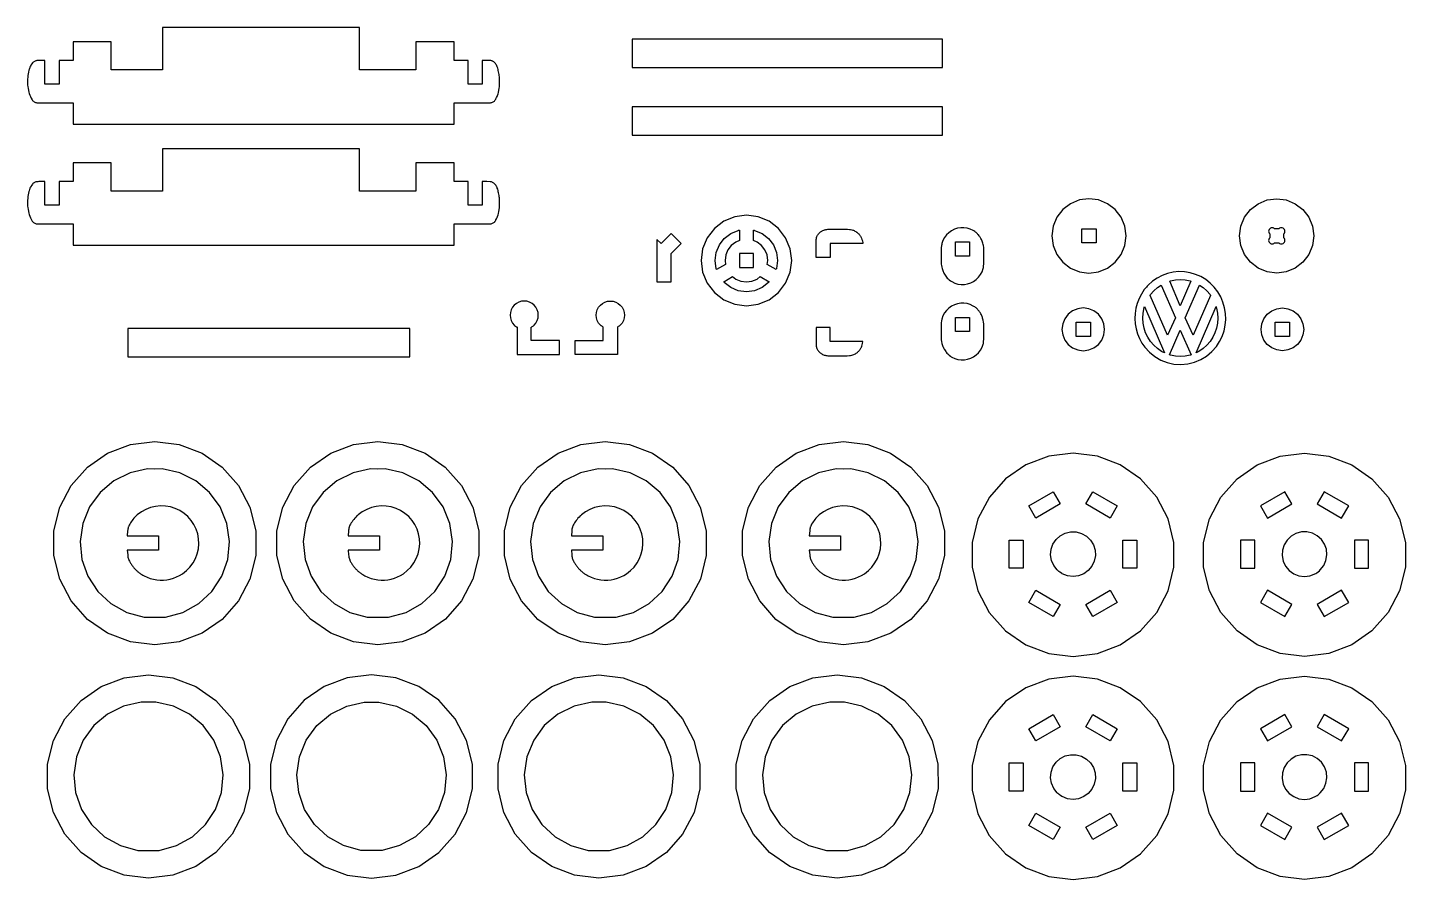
# Model space of a CAD drawing. Extents: x -538 to 492, y -361 to 472.
# Drawn here: x 167.2 to 460, y 261.2 to 442.2 of the extents above; entities that cross this region are included whole.
import ezdxf

# ---------------------------------------------------------------- set-up
doc = ezdxf.new("R2010")
doc.units = 0
doc.layers.get('0').update_dxf_attribs({"linetype": 'CONTINUOUS'})
doc.layers.add('SECTIONCUTEDGES', color=18, linetype='CONTINUOUS')

msp = doc.modelspace()

# ---------------------------------------------------------------- linework, layer by layer
for points in [[(364.41, 393.65), (364.41, 396.65), (367.4, 396.65), (367.4, 393.65)], [(321.47, 394.21), (318.47, 394.21), (318.47, 391.21), (321.47, 391.21)]]:
    msp.add_lwpolyline(points, close=True)
at = {"layer": 'SECTIONCUTEDGES'}
for points in [[(168.26, 426.71), (168.31, 426.65), (168.43, 426.55), (168.58, 426.44), (168.71, 426.36), (168.88, 426.29), (169.01, 426.25), (169.19, 426.22), (169.3, 426.21), (176.9, 426.21), (176.9, 421.71), (257.85, 421.71), (257.85, 426.21), (265.49, 426.21), (265.6, 426.22), (265.75, 426.26), (265.9, 426.3), (266.04, 426.36), (266.18, 426.44), (266.31, 426.53), (266.4, 426.6), (266.48, 426.68), (266.52, 426.73), (266.6, 426.82), (266.66, 426.91), (266.73, 427.01), (266.75, 427.06), (266.88, 427.32), (266.99, 427.59), (267.06, 427.77), (267.19, 428.14), (267.27, 428.43), (267.37, 428.87), (267.43, 429.24), (267.48, 429.67), (267.51, 430), (267.53, 430.33), (267.53, 430.66), (267.53, 430.93), (267.52, 431.2), (267.5, 431.46), (267.48, 431.73), (267.45, 432), (267.41, 432.26), (267.36, 432.53), (267.31, 432.79), (267.25, 433.05), (267.18, 433.31), (267.11, 433.57), (267.03, 433.83), (267, 433.92), (266.96, 434.02), (266.92, 434.11), (266.87, 434.2), (266.82, 434.29), (266.76, 434.38), (266.7, 434.46), (266.64, 434.54), (266.57, 434.62), (266.5, 434.69), (266.43, 434.77), (266.26, 434.9), (266.17, 434.97), (266.04, 435.05), (265.92, 435.11), (265.79, 435.15), (265.66, 435.17), (265.53, 435.19), (264.84, 435.2), (263.84, 435.2), (263.84, 430.2), (260.85, 430.2), (260.85, 435.2), (257.85, 435.2), (257.85, 439.2), (249.75, 439.2), (249.75, 433.2), (237.72, 433.2), (237.72, 442.2), (195.9, 442.2), (195.9, 433.2), (184.99, 433.2), (185, 439.2), (176.9, 439.2), (176.9, 435.2), (173.9, 435.2), (173.9, 430.2), (170.9, 430.2), (170.9, 435.2), (169.61, 435.2), (169.35, 435.19), (169.19, 435.17), (169.03, 435.14), (168.98, 435.13), (168.83, 435.07), (168.68, 435.01), (168.55, 434.93), (168.43, 434.84), (168.35, 434.77), (168.26, 434.68), (168.09, 434.48), (167.91, 434.2), (167.8, 434.01), (167.69, 433.78), (167.59, 433.53), (167.51, 433.26), (167.47, 433.13), (167.39, 432.76), (167.33, 432.39), (167.27, 432.02), (167.23, 431.65), (167.21, 431.27), (167.2, 430.81), (167.2, 430.71), (167.21, 430.25), (167.22, 430.07), (167.27, 429.6), (167.31, 429.32), (167.39, 428.85), (167.47, 428.46), (167.54, 428.2), (167.65, 427.87), (167.79, 427.54), (167.94, 427.22), (168.17, 426.83)], [(295.72, 433.73), (361.68, 433.73), (361.68, 439.73), (295.72, 439.73)], [(295.72, 419.33), (361.68, 419.33), (361.68, 425.33), (295.72, 425.33)], [(168.31, 400.92), (168.43, 400.82), (168.58, 400.71), (168.71, 400.64), (168.88, 400.57), (169.01, 400.52), (169.19, 400.49), (169.3, 400.49), (176.9, 400.49), (176.9, 395.99), (257.85, 395.99), (257.85, 400.49), (265.49, 400.49), (265.6, 400.5), (265.75, 400.53), (265.9, 400.57), (266.04, 400.64), (266.18, 400.71), (266.31, 400.8), (266.4, 400.87), (266.48, 400.96), (266.52, 401), (266.6, 401.09), (266.66, 401.18), (266.73, 401.28), (266.75, 401.34), (266.88, 401.6), (266.99, 401.86), (267.06, 402.04), (267.19, 402.42), (267.27, 402.7), (267.37, 403.14), (267.43, 403.51), (267.48, 403.95), (267.51, 404.27), (267.53, 404.6), (267.53, 404.93), (267.53, 405.2), (267.52, 405.47), (267.5, 405.74), (267.48, 406), (267.45, 406.27), (267.41, 406.54), (267.36, 406.8), (267.31, 407.06), (267.25, 407.32), (267.18, 407.58), (267.11, 407.84), (267.03, 408.1), (267, 408.2), (266.96, 408.29), (266.92, 408.38), (266.87, 408.47), (266.82, 408.56), (266.76, 408.65), (266.7, 408.73), (266.64, 408.81), (266.57, 408.89), (266.5, 408.97), (266.43, 409.04), (266.26, 409.18), (266.17, 409.24), (266.04, 409.32), (265.92, 409.38), (265.79, 409.42), (265.66, 409.45), (265.53, 409.46), (264.84, 409.47), (263.84, 409.48), (263.84, 404.48), (260.85, 404.48), (260.85, 409.48), (257.85, 409.48), (257.85, 413.47), (249.75, 413.47), (249.75, 407.48), (237.72, 407.48), (237.72, 416.47), (195.9, 416.47), (195.9, 407.48), (184.99, 407.48), (185, 413.47), (176.9, 413.47), (176.9, 409.48), (173.9, 409.48), (173.9, 404.48), (170.9, 404.48), (170.9, 409.48), (169.61, 409.47), (169.35, 409.46), (169.19, 409.45), (169.03, 409.41), (168.98, 409.4), (168.83, 409.35), (168.68, 409.28), (168.55, 409.2), (168.43, 409.11), (168.35, 409.05), (168.26, 408.96), (168.09, 408.75), (167.91, 408.47), (167.8, 408.28), (167.69, 408.06), (167.59, 407.8), (167.51, 407.54), (167.47, 407.4), (167.39, 407.04), (167.33, 406.67), (167.27, 406.29), (167.23, 405.92), (167.21, 405.55), (167.2, 405.08), (167.2, 404.99), (167.21, 404.52), (167.22, 404.34), (167.27, 403.88), (167.31, 403.59), (167.39, 403.13), (167.47, 402.74), (167.54, 402.47), (167.65, 402.14), (167.79, 401.81), (167.94, 401.49), (168.17, 401.1), (168.26, 400.98)], [(387.19, 392.37), (388.83, 391.12), (390.73, 390.33), (392.77, 390.06), (394.82, 390.33), (396.72, 391.12), (398.36, 392.37), (399.61, 394.01), (400.4, 395.91), (400.67, 397.95), (400.4, 400), (399.61, 401.9), (398.36, 403.54), (396.72, 404.79), (394.82, 405.58), (392.77, 405.85), (390.73, 405.58), (388.83, 404.79), (387.19, 403.54), (385.94, 401.9), (385.15, 400), (384.88, 397.95), (385.15, 395.91), (385.94, 394.01)], [(427.1, 392.37), (425.84, 394.01), (425.05, 395.91), (424.79, 397.95), (425.05, 400), (425.84, 401.9), (427.1, 403.54), (428.73, 404.79), (430.64, 405.58), (432.68, 405.85), (434.72, 405.58), (436.63, 404.79), (438.26, 403.54), (439.52, 401.9), (440.31, 400), (440.57, 397.95), (440.31, 395.91), (439.52, 394.01), (438.26, 392.37), (436.63, 391.12), (434.72, 390.33), (432.68, 390.06), (430.64, 390.33), (428.73, 391.12)], [(313.16, 385.9), (315.16, 384.37), (317.48, 383.41), (319.97, 383.08), (322.47, 383.41), (324.79, 384.37), (326.78, 385.9), (328.31, 387.9), (329.28, 390.22), (329.6, 392.71), (329.28, 395.21), (328.31, 397.53), (326.78, 399.52), (324.79, 401.05), (322.47, 402.02), (319.97, 402.35), (317.48, 402.02), (315.16, 401.05), (313.16, 399.52), (311.63, 397.53), (310.67, 395.21), (310.34, 392.71), (310.67, 390.22), (311.63, 387.9)], [(303.96, 388.2), (303.96, 394.2), (306.08, 396.32), (303.96, 398.44), (301.84, 396.32), (300.96, 397.2), (300.96, 388.2)], [(313.59, 390.93), (313.57, 390.98), (313.34, 392.71), (313.56, 394.43), (314.22, 396.03), (315.28, 397.41), (316.65, 398.46), (318.25, 399.12), (318.32, 399.14), (318.47, 399.15), (318.47, 396.96), (317.7, 396.64), (316.76, 395.92), (316.04, 394.98), (315.59, 393.89), (315.44, 392.71), (315.54, 391.89), (313.65, 390.79)], [(324.4, 391.89), (324.51, 392.71), (324.35, 393.89), (323.9, 394.98), (323.18, 395.92), (322.24, 396.64), (321.47, 396.96), (321.47, 399.15), (321.63, 399.13), (321.69, 399.12), (323.29, 398.46), (324.66, 397.41), (325.72, 396.03), (326.38, 394.43), (326.61, 392.71), (326.38, 390.99), (326.36, 390.93), (326.3, 390.79)], [(334.77, 393.37), (334.77, 396.34), (334.78, 397.02), (334.8, 397.21), (334.84, 397.39), (334.87, 397.51), (334.9, 397.63), (334.96, 397.79), (335.03, 397.94), (335.11, 398.09), (335.19, 398.23), (335.29, 398.36), (335.4, 398.49), (335.52, 398.61), (335.59, 398.67), (335.72, 398.78), (335.86, 398.89), (336.01, 398.98), (336.08, 399.02), (336.24, 399.1), (336.42, 399.17), (336.6, 399.23), (336.69, 399.26), (336.87, 399.3), (337.06, 399.34), (337.25, 399.36), (337.54, 399.37), (338.19, 399.39), (339.51, 399.4), (340.76, 399.38), (341.46, 399.36), (341.89, 399.33), (342.13, 399.3), (342.37, 399.24), (342.61, 399.17), (342.7, 399.13), (342.88, 399.06), (343.05, 398.97), (343.22, 398.88), (343.38, 398.77), (343.46, 398.71), (343.56, 398.63), (343.66, 398.55), (343.75, 398.46), (343.84, 398.37), (343.93, 398.27), (344.01, 398.18), (344.09, 398.07), (344.16, 397.97), (344.23, 397.86), (344.29, 397.75), (344.35, 397.63), (344.42, 397.47), (344.53, 397.21), (344.59, 397.02), (344.63, 396.88), (344.71, 396.47), (344.73, 396.36), (337.76, 396.36), (337.76, 393.37)], [(362.66, 388.99), (362.84, 388.81), (363.05, 388.63), (363.33, 388.42), (363.5, 388.3), (363.62, 388.23), (364.26, 387.92), (364.92, 387.72), (365.61, 387.63), (366.3, 387.63), (366.99, 387.75), (367.64, 387.96), (368.26, 388.27), (368.82, 388.68), (369.32, 389.16), (369.74, 389.72), (370.06, 390.33), (370.31, 391.05), (370.35, 391.21), (370.38, 391.48), (370.44, 392.1), (370.44, 395.18), (370.42, 395.48), (370.34, 395.91), (370.29, 396.15), (370.22, 396.41), (370.15, 396.61), (370.08, 396.81), (370, 397.01), (369.91, 397.2), (369.81, 397.39), (369.73, 397.54), (369.63, 397.7), (369.53, 397.85), (369.42, 397.99), (369.31, 398.14), (369.19, 398.27), (369.06, 398.4), (368.93, 398.53), (368.8, 398.65), (368.65, 398.76), (368.51, 398.87), (368.31, 399), (368.18, 399.08), (367.55, 399.38), (366.89, 399.58), (366.2, 399.68), (365.51, 399.67), (364.83, 399.56), (364.17, 399.35), (363.55, 399.03), (362.99, 398.63), (362.5, 398.14), (362.08, 397.59), (361.75, 396.98), (361.52, 396.3), (361.47, 396.12), (361.44, 395.89), (361.39, 395.42), (361.37, 395.15), (361.37, 392.13), (361.38, 391.94), (361.42, 391.69), (361.5, 391.27), (361.57, 390.99), (361.63, 390.79), (361.7, 390.59), (361.77, 390.4), (361.85, 390.21), (361.95, 390.02), (362.06, 389.81), (362.19, 389.59), (362.33, 389.38), (362.49, 389.18)], [(391.27, 396.46), (391.27, 399.45), (394.27, 399.45), (394.27, 396.46)], [(431.18, 396.46), (431.34, 396.34), (431.52, 396.26), (431.71, 396.24), (431.91, 396.26), (432.09, 396.34), (432.24, 396.46), (433.12, 396.46), (433.27, 396.34), (433.45, 396.26), (433.65, 396.24), (433.84, 396.26), (434.02, 396.34), (434.18, 396.46), (434.3, 396.61), (434.37, 396.79), (434.4, 396.99), (434.37, 397.18), (434.3, 397.36), (434.18, 397.52), (434.18, 398.39), (434.3, 398.55), (434.37, 398.73), (434.4, 398.92), (434.37, 399.12), (434.3, 399.3), (434.18, 399.45), (434.02, 399.57), (433.84, 399.65), (433.65, 399.67), (433.45, 399.65), (433.27, 399.57), (433.12, 399.45), (432.24, 399.45), (432.09, 399.57), (431.91, 399.65), (431.71, 399.67), (431.52, 399.65), (431.34, 399.57), (431.18, 399.45), (431.06, 399.3), (430.99, 399.12), (430.96, 398.92), (430.99, 398.73), (431.06, 398.55), (431.18, 398.39), (431.18, 397.52), (431.06, 397.36), (430.99, 397.18), (430.96, 396.99), (430.99, 396.79), (431.06, 396.61)], [(405.66, 373.22), (406.79, 372.3), (408.06, 371.57), (409.42, 371.04), (410.84, 370.73), (412.3, 370.63), (413.76, 370.76), (415.17, 371.11), (416.52, 371.67), (417.77, 372.42), (418.89, 373.36), (419.85, 374.46), (420.53, 375.5), (421.07, 376.6), (421.48, 377.77), (421.74, 378.98), (421.84, 380.21), (421.8, 381.45), (421.6, 382.67), (421.26, 383.85), (420.77, 384.99), (420.14, 386.06), (419.39, 387.04), (418.53, 387.92), (417.58, 388.67), (416.54, 389.29), (415.43, 389.78), (414.27, 390.12), (413.07, 390.31), (411.86, 390.35), (410.65, 390.23), (409.47, 389.97), (408.33, 389.55), (407.26, 388.99), (406.26, 388.3), (405.36, 387.49), (405.14, 387.25), (405, 387.09), (404.54, 386.53), (403.93, 385.6), (403.42, 384.63), (403.02, 383.61), (402.74, 382.56), (402.58, 381.47), (402.53, 380.38), (402.6, 379.29), (402.79, 378.21), (403.1, 377.16), (403.52, 376.15), (404.04, 375.19), (404.67, 374.29)], [(315.26, 388.04), (315.15, 388.2), (317.04, 389.29), (317.7, 388.78), (318.8, 388.33), (319.97, 388.18), (321.15, 388.33), (322.24, 388.78), (322.9, 389.29), (324.8, 388.2), (324.71, 388.07), (324.67, 388.03), (323.29, 386.97), (321.69, 386.3), (319.97, 386.08), (318.25, 386.3), (316.65, 386.97)], [(409.48, 376.83), (405.76, 385.3), (405.87, 385.47), (406.55, 386.27), (407.34, 386.97), (408.11, 387.5), (411.15, 380.51)], [(412.19, 383.1), (409.93, 388.32), (410.11, 388.38), (411.15, 388.59), (412.19, 388.66), (413.23, 388.59), (414.26, 388.38), (414.45, 388.32)], [(414.91, 376.83), (413.23, 380.51), (416.27, 387.5), (417.04, 386.97), (417.83, 386.27), (418.52, 385.47), (418.62, 385.3)], [(271.25, 372.75), (280.25, 372.75), (280.25, 375.75), (274.25, 375.75), (274.25, 378.51), (274.26, 378.55), (274.3, 378.59), (274.36, 378.65), (274.42, 378.69), (274.59, 378.77), (274.72, 378.86), (274.84, 378.96), (274.87, 378.99), (275.25, 379.44), (275.52, 379.96), (275.69, 380.52), (275.75, 381.11), (275.69, 381.69), (275.52, 382.26), (275.25, 382.78), (274.87, 383.23), (274.42, 383.6), (273.9, 383.88), (273.34, 384.05), (272.75, 384.11), (272.17, 384.05), (271.6, 383.88), (271.09, 383.6), (270.63, 383.23), (270.26, 382.78), (269.98, 382.26), (269.81, 381.69), (269.75, 381.11), (269.81, 380.52), (269.98, 379.96), (270.26, 379.44), (270.63, 378.99), (270.72, 378.9), (270.9, 378.78), (271.13, 378.66), (271.18, 378.62), (271.23, 378.55), (271.25, 378.52)], [(283.56, 372.75), (283.56, 375.75), (289.55, 375.75), (289.55, 378.51), (289.54, 378.53), (289.47, 378.63), (289.44, 378.65), (289.38, 378.69), (289.28, 378.74), (289.15, 378.81), (289.08, 378.86), (288.96, 378.96), (288.56, 379.44), (288.28, 379.96), (288.11, 380.52), (288.05, 381.11), (288.11, 381.69), (288.28, 382.26), (288.56, 382.78), (288.93, 383.23), (289.38, 383.6), (289.9, 383.88), (290.47, 384.05), (291.05, 384.11), (291.64, 384.05), (292.2, 383.88), (292.72, 383.6), (293.17, 383.23), (293.54, 382.78), (293.82, 382.26), (293.99, 381.69), (294.05, 381.11), (293.99, 380.52), (293.82, 379.96), (293.54, 379.44), (293.17, 378.99), (293.01, 378.85), (292.9, 378.78), (292.71, 378.68), (292.62, 378.62), (292.57, 378.54), (292.55, 378.52), (292.55, 372.75)], [(362.75, 372.88), (363.05, 372.61), (363.33, 372.4), (363.48, 372.29), (363.64, 372.2), (364.26, 371.9), (364.92, 371.7), (365.61, 371.6), (366.3, 371.61), (366.99, 371.73), (367.64, 371.94), (368.26, 372.25), (368.82, 372.66), (369.32, 373.14), (369.74, 373.7), (370.06, 374.31), (370.3, 374.98), (370.33, 375.08), (370.35, 375.19), (370.38, 375.46), (370.44, 376.1), (370.44, 379.16), (370.44, 379.27), (370.39, 379.65), (370.3, 380.07), (370.25, 380.29), (370.18, 380.49), (370.15, 380.59), (370.08, 380.79), (370, 380.99), (369.91, 381.18), (369.81, 381.37), (369.73, 381.52), (369.63, 381.68), (369.53, 381.83), (369.42, 381.97), (369.31, 382.11), (369.19, 382.25), (369.06, 382.38), (368.93, 382.51), (368.8, 382.63), (368.65, 382.74), (368.51, 382.85), (368.31, 382.98), (368.19, 383.05), (367.55, 383.36), (366.89, 383.56), (366.2, 383.66), (365.51, 383.65), (364.83, 383.54), (364.17, 383.32), (363.55, 383.01), (362.99, 382.61), (362.5, 382.12), (362.08, 381.57), (361.75, 380.96), (361.52, 380.28), (361.48, 380.15), (361.46, 380), (361.39, 379.4), (361.37, 379.15), (361.38, 375.98), (361.39, 375.9), (361.45, 375.49), (361.54, 375.07), (361.6, 374.87), (361.66, 374.67), (361.73, 374.47), (361.77, 374.38), (361.85, 374.19), (361.9, 374.09), (361.99, 373.9), (362.06, 373.79), (362.19, 373.57), (362.33, 373.36), (362.41, 373.26), (362.58, 373.07)], [(388.36, 374.88), (389.3, 374.16), (390.4, 373.71), (391.57, 373.55), (392.75, 373.71), (393.84, 374.16), (394.78, 374.88), (395.5, 375.82), (395.95, 376.92), (396.11, 378.09), (395.95, 379.27), (395.5, 380.36), (394.78, 381.3), (393.84, 382.02), (392.75, 382.47), (391.57, 382.63), (390.4, 382.47), (389.3, 382.02), (388.36, 381.3), (387.64, 380.36), (387.19, 379.27), (387.04, 378.09), (387.19, 376.92), (387.64, 375.82)], [(406.55, 374.71), (405.87, 375.51), (405.29, 376.4), (404.82, 377.36), (404.49, 378.37), (404.29, 379.42), (404.22, 380.49), (404.29, 381.56), (404.52, 382.71), (404.6, 382.95), (408.84, 373.08), (408.33, 373.34), (408.2, 373.41), (407.34, 374)], [(415.54, 373.08), (419.78, 382.95), (419.84, 382.78), (419.89, 382.6), (420.1, 381.56), (420.16, 380.49), (420.1, 379.42), (419.89, 378.37), (419.56, 377.36), (419.1, 376.4), (418.52, 375.51), (417.83, 374.71), (417.04, 374), (416.13, 373.38)], [(430.67, 374.88), (429.95, 375.82), (429.5, 376.92), (429.34, 378.09), (429.5, 379.27), (429.95, 380.36), (430.67, 381.3), (431.61, 382.02), (432.71, 382.47), (433.88, 382.63), (435.06, 382.47), (436.15, 382.02), (437.09, 381.3), (437.81, 380.36), (438.26, 379.27), (438.42, 378.09), (438.26, 376.92), (437.81, 375.82), (437.09, 374.88), (436.15, 374.16), (435.06, 373.71), (433.88, 373.55), (432.71, 373.71), (431.61, 374.16)], [(188.5, 372.27), (248.47, 372.27), (248.47, 378.26), (188.5, 378.26)], [(335.4, 373.36), (335.52, 373.23), (335.65, 373.11), (335.79, 373.01), (335.86, 372.96), (336.01, 372.86), (336.16, 372.78), (336.33, 372.71), (336.51, 372.64), (336.69, 372.58), (336.87, 372.54), (337.06, 372.51), (337.25, 372.49), (337.72, 372.47), (338.29, 372.45), (339.72, 372.45), (340.97, 372.47), (341.4, 372.48), (341.89, 372.51), (342.13, 372.55), (342.37, 372.6), (342.61, 372.67), (342.79, 372.74), (342.97, 372.83), (343.14, 372.92), (343.3, 373.02), (343.46, 373.13), (343.56, 373.21), (343.66, 373.29), (343.75, 373.38), (343.84, 373.47), (343.93, 373.57), (344.01, 373.67), (344.09, 373.77), (344.16, 373.88), (344.23, 373.98), (344.29, 374.1), (344.35, 374.21), (344.41, 374.33), (344.48, 374.5), (344.57, 374.77), (344.66, 375.12), (344.73, 375.48), (337.76, 375.48), (337.76, 378.48), (334.77, 378.48), (334.77, 375.46), (334.77, 375.13), (334.79, 374.76), (334.79, 374.69), (334.82, 374.51), (334.87, 374.33), (334.9, 374.21), (334.96, 374.06), (335.03, 373.9), (335.11, 373.76), (335.19, 373.62), (335.29, 373.48)], [(364.41, 377.63), (364.41, 380.63), (367.41, 380.63), (367.41, 377.63)], [(390.07, 376.59), (390.07, 379.59), (393.07, 379.59), (393.07, 376.59)], [(409.88, 372.68), (412.19, 377.94), (414.51, 372.68), (414.38, 372.63), (414.25, 372.59), (413.23, 372.38), (412.19, 372.31), (411.15, 372.38), (410.11, 372.6)], [(432.38, 376.59), (432.38, 379.59), (435.38, 379.59), (435.38, 376.59)], [(179.92, 316.49), (176.47, 320.39), (174.05, 325), (172.8, 330.06), (172.8, 335.27), (174.05, 340.33), (176.47, 344.94), (179.92, 348.84), (184.21, 351.79), (189.08, 353.64), (194.25, 354.26), (199.42, 353.64), (204.29, 351.79), (208.58, 348.84), (212.03, 344.94), (214.45, 340.33), (215.7, 335.27), (215.7, 330.06), (214.45, 325), (212.03, 320.39), (208.58, 316.49), (204.29, 313.54), (199.42, 311.69), (194.25, 311.07), (189.08, 311.69), (184.21, 313.54)], [(227.33, 316.5), (223.87, 320.4), (221.45, 325.01), (220.21, 330.06), (220.21, 335.27), (221.46, 340.33), (223.88, 344.94), (227.33, 348.84), (231.62, 351.79), (236.49, 353.64), (241.66, 354.26), (246.83, 353.64), (251.7, 351.79), (255.98, 348.84), (259.44, 344.94), (261.86, 340.33), (263.11, 335.27), (263.11, 330.06), (261.86, 325.01), (259.44, 320.4), (255.99, 316.5), (251.7, 313.54), (246.83, 311.69), (241.66, 311.07), (236.49, 311.69), (231.62, 313.54)], [(275.65, 316.49), (272.2, 320.39), (269.78, 325), (268.53, 330.06), (268.53, 335.27), (269.78, 340.33), (272.2, 344.94), (275.66, 348.84), (279.94, 351.79), (284.81, 353.64), (289.98, 354.26), (295.15, 353.64), (300.02, 351.79), (304.31, 348.84), (307.76, 344.94), (310.18, 340.33), (311.43, 335.27), (311.43, 330.06), (310.19, 325), (307.77, 320.39), (304.31, 316.49), (300.02, 313.54), (295.15, 311.69), (289.98, 311.07), (284.81, 311.69), (279.94, 313.54)], [(326.26, 316.49), (322.81, 320.39), (320.39, 325), (319.14, 330.06), (319.14, 335.27), (320.39, 340.33), (322.81, 344.94), (326.27, 348.84), (330.55, 351.79), (335.42, 353.64), (340.59, 354.26), (345.76, 353.64), (350.63, 351.79), (354.92, 348.84), (358.37, 344.94), (360.8, 340.33), (362.04, 335.27), (362.05, 330.06), (360.8, 325), (358.38, 320.39), (354.92, 316.49), (350.64, 313.54), (345.77, 311.69), (340.59, 311.07), (335.42, 311.69), (330.55, 313.54)], [(375.06, 314.02), (379.35, 311.06), (384.22, 309.21), (389.39, 308.59), (394.56, 309.21), (399.43, 311.06), (403.72, 314.02), (407.17, 317.92), (409.59, 322.53), (410.84, 327.58), (410.84, 332.79), (409.59, 337.85), (407.17, 342.46), (403.71, 346.36), (399.43, 349.31), (394.56, 351.16), (389.39, 351.78), (384.22, 351.16), (379.35, 349.31), (375.06, 346.36), (371.61, 342.46), (369.19, 337.85), (367.94, 332.79), (367.94, 327.58), (369.18, 322.53), (371.6, 317.92)], [(420.8, 317.92), (418.38, 322.53), (417.13, 327.58), (417.13, 332.79), (418.38, 337.85), (420.8, 342.46), (424.26, 346.36), (428.54, 349.31), (433.41, 351.16), (438.58, 351.78), (443.75, 351.16), (448.62, 349.31), (452.91, 346.36), (456.36, 342.46), (458.79, 337.85), (460.03, 332.79), (460.03, 327.58), (458.79, 322.53), (456.37, 317.92), (452.91, 314.02), (448.63, 311.06), (443.75, 309.21), (438.58, 308.59), (433.41, 309.21), (428.54, 311.06), (424.25, 314.02)], [(182.13, 322.43), (184.93, 319.83), (188.28, 317.97), (191.97, 316.97), (194.25, 316.92), (196.53, 316.97), (200.22, 317.97), (203.57, 319.83), (206.37, 322.43), (208.47, 325.63), (209.74, 329.23), (210.11, 333.04), (209.56, 336.82), (208.12, 340.36), (205.88, 343.46), (202.96, 345.93), (199.53, 347.63), (195.8, 348.45), (194.25, 348.42), (192.7, 348.45), (188.97, 347.63), (185.54, 345.93), (182.62, 343.46), (180.38, 340.36), (178.94, 336.82), (178.39, 333.04), (178.76, 329.23), (180.03, 325.63)], [(229.54, 322.43), (232.34, 319.83), (235.69, 317.97), (239.38, 316.97), (241.66, 316.92), (243.94, 316.97), (247.63, 317.97), (250.97, 319.83), (253.78, 322.43), (255.87, 325.63), (257.15, 329.23), (257.52, 333.04), (256.97, 336.82), (255.53, 340.37), (253.28, 343.46), (250.36, 345.93), (246.94, 347.63), (243.2, 348.46), (241.66, 348.42), (240.11, 348.46), (236.38, 347.63), (232.95, 345.93), (230.03, 343.46), (227.79, 340.37), (226.35, 336.82), (225.8, 333.04), (226.17, 329.23), (227.44, 325.63)], [(274.12, 333.04), (274.49, 329.23), (275.77, 325.63), (277.86, 322.43), (280.67, 319.83), (284.01, 317.97), (287.7, 316.97), (289.98, 316.92), (292.26, 316.97), (295.95, 317.97), (299.3, 319.83), (302.1, 322.43), (304.2, 325.63), (305.47, 329.23), (305.84, 333.04), (305.29, 336.82), (303.85, 340.36), (301.61, 343.46), (298.69, 345.93), (295.26, 347.63), (291.53, 348.45), (289.98, 348.42), (288.44, 348.45), (284.7, 347.63), (281.27, 345.93), (278.35, 343.46), (276.11, 340.36), (274.67, 336.82)], [(328.48, 322.43), (331.28, 319.83), (334.62, 317.97), (338.31, 316.97), (340.59, 316.92), (342.88, 316.97), (346.57, 317.97), (349.91, 319.83), (352.71, 322.43), (354.81, 325.63), (356.08, 329.23), (356.45, 333.04), (355.9, 336.82), (354.47, 340.36), (352.22, 343.46), (349.3, 345.93), (345.87, 347.63), (342.14, 348.45), (340.59, 348.42), (339.05, 348.45), (335.31, 347.63), (331.89, 345.93), (328.97, 343.46), (326.72, 340.36), (325.28, 336.82), (324.73, 333.04), (325.11, 329.23), (326.38, 325.63)], [(379.99, 340.62), (385.18, 343.61), (386.68, 341.02), (381.49, 338.02)], [(392.08, 341.02), (393.58, 343.61), (398.77, 340.62), (397.27, 338.02)], [(430.7, 338.02), (435.89, 341.02), (434.39, 343.61), (429.2, 340.62)], [(441.29, 341.02), (446.48, 338.02), (447.98, 340.62), (442.79, 343.61)], [(190.16, 327.05), (190.28, 326.93), (190.4, 326.81), (190.53, 326.7), (190.66, 326.59), (190.79, 326.48), (190.93, 326.38), (191.06, 326.28), (191.2, 326.18), (191.34, 326.08), (191.49, 325.99), (191.73, 325.85), (191.96, 325.72), (192.61, 325.42), (193.28, 325.18), (193.97, 325), (194.68, 324.88), (195.39, 324.82), (196.11, 324.83), (196.82, 324.9), (197.52, 325.04), (198.21, 325.24), (198.88, 325.5), (199.52, 325.81), (200.13, 326.19), (200.97, 326.84), (201.72, 327.61), (202.36, 328.47), (202.87, 329.41), (203.25, 330.41), (203.5, 331.45), (203.6, 332.52), (203.55, 333.58), (203.36, 334.64), (203.03, 335.66), (202.56, 336.62), (201.97, 337.51), (201.26, 338.31), (200.45, 339.01), (199.55, 339.6), (198.58, 340.06), (197.56, 340.38), (196.5, 340.56), (195.43, 340.6), (194.37, 340.49), (193.32, 340.24), (192.33, 339.85), (191.39, 339.33), (190.51, 338.67), (190.37, 338.56), (190.26, 338.45), (190.02, 338.21), (189.79, 337.96), (189.59, 337.72), (189.4, 337.48), (189.22, 337.23), (189.06, 336.98), (188.9, 336.72), (188.78, 336.5), (188.7, 336.32), (188.63, 336.15), (188.6, 336.06), (188.55, 335.87), (188.51, 335.68), (188.49, 335.47), (188.47, 335.32), (188.4, 334.21), (195.05, 334.21), (195.05, 331.21), (188.4, 331.21), (188.48, 330.21), (188.51, 329.91), (188.54, 329.71), (188.59, 329.52), (188.65, 329.32), (188.72, 329.13), (188.75, 329.04), (188.84, 328.86), (188.92, 328.71), (189.01, 328.56), (189.1, 328.41), (189.19, 328.26), (189.28, 328.12), (189.38, 327.98), (189.48, 327.84), (189.59, 327.7), (189.7, 327.56), (189.81, 327.43), (189.92, 327.3), (190.04, 327.17)], [(237.1, 327.05), (237.22, 326.93), (237.34, 326.81), (237.47, 326.7), (237.6, 326.59), (237.73, 326.48), (237.87, 326.38), (238, 326.28), (238.14, 326.18), (238.28, 326.08), (238.43, 325.99), (238.67, 325.85), (238.9, 325.72), (239.55, 325.42), (240.22, 325.18), (240.91, 325), (241.62, 324.88), (242.33, 324.82), (243.05, 324.83), (243.76, 324.9), (244.46, 325.04), (245.15, 325.24), (245.82, 325.5), (246.46, 325.81), (247.07, 326.19), (247.91, 326.84), (248.66, 327.61), (249.3, 328.47), (249.81, 329.41), (250.19, 330.41), (250.44, 331.45), (250.54, 332.52), (250.49, 333.58), (250.3, 334.64), (249.97, 335.66), (249.5, 336.62), (248.91, 337.51), (248.2, 338.31), (247.39, 339.01), (246.49, 339.6), (245.52, 340.06), (244.5, 340.38), (243.44, 340.56), (242.37, 340.6), (241.31, 340.49), (240.26, 340.24), (239.27, 339.85), (238.33, 339.33), (237.45, 338.67), (237.31, 338.56), (237.2, 338.45), (236.96, 338.21), (236.73, 337.96), (236.53, 337.72), (236.34, 337.48), (236.16, 337.23), (236, 336.98), (235.84, 336.72), (235.72, 336.5), (235.64, 336.32), (235.57, 336.15), (235.54, 336.06), (235.49, 335.87), (235.45, 335.68), (235.43, 335.47), (235.41, 335.32), (235.34, 334.21), (241.99, 334.21), (241.99, 331.21), (235.34, 331.21), (235.42, 330.21), (235.45, 329.91), (235.48, 329.71), (235.53, 329.52), (235.59, 329.32), (235.66, 329.13), (235.69, 329.04), (235.78, 328.86), (235.86, 328.71), (235.95, 328.56), (236.04, 328.41), (236.13, 328.26), (236.22, 328.12), (236.32, 327.98), (236.42, 327.84), (236.53, 327.7), (236.64, 327.56), (236.75, 327.43), (236.86, 327.3), (236.98, 327.17)], [(284.54, 327.05), (284.66, 326.93), (284.78, 326.81), (284.91, 326.7), (285.04, 326.59), (285.17, 326.48), (285.31, 326.38), (285.44, 326.28), (285.58, 326.18), (285.72, 326.08), (285.87, 325.99), (286.11, 325.85), (286.34, 325.72), (286.99, 325.42), (287.66, 325.18), (288.35, 325), (289.06, 324.88), (289.77, 324.82), (290.49, 324.83), (291.2, 324.9), (291.9, 325.04), (292.59, 325.24), (293.26, 325.5), (293.9, 325.81), (294.51, 326.19), (295.35, 326.84), (296.1, 327.61), (296.74, 328.47), (297.25, 329.41), (297.63, 330.41), (297.88, 331.45), (297.98, 332.52), (297.93, 333.58), (297.74, 334.64), (297.41, 335.66), (296.94, 336.62), (296.35, 337.51), (295.64, 338.31), (294.83, 339.01), (293.93, 339.6), (292.96, 340.06), (291.94, 340.38), (290.88, 340.56), (289.81, 340.6), (288.75, 340.49), (287.7, 340.24), (286.7, 339.85), (285.77, 339.33), (284.89, 338.67), (284.75, 338.56), (284.64, 338.45), (284.4, 338.21), (284.17, 337.96), (283.97, 337.72), (283.78, 337.48), (283.6, 337.23), (283.44, 336.98), (283.28, 336.72), (283.16, 336.5), (283.08, 336.32), (283.01, 336.15), (282.98, 336.06), (282.93, 335.87), (282.89, 335.68), (282.87, 335.47), (282.85, 335.32), (282.78, 334.21), (289.43, 334.21), (289.43, 331.21), (282.78, 331.21), (282.86, 330.21), (282.89, 329.91), (282.92, 329.71), (282.97, 329.52), (283.03, 329.32), (283.1, 329.13), (283.13, 329.04), (283.22, 328.86), (283.3, 328.71), (283.39, 328.56), (283.48, 328.41), (283.57, 328.26), (283.66, 328.12), (283.76, 327.98), (283.86, 327.84), (283.97, 327.7), (284.08, 327.56), (284.19, 327.43), (284.3, 327.3), (284.42, 327.17)], [(335.1, 327.05), (335.22, 326.93), (335.35, 326.81), (335.47, 326.7), (335.6, 326.59), (335.73, 326.48), (335.87, 326.38), (336.01, 326.28), (336.14, 326.18), (336.29, 326.08), (336.43, 325.99), (336.67, 325.85), (336.9, 325.72), (337.55, 325.42), (338.22, 325.18), (338.92, 325), (339.62, 324.88), (340.34, 324.82), (341.05, 324.83), (341.76, 324.9), (342.47, 325.04), (343.15, 325.24), (343.82, 325.5), (344.46, 325.81), (345.07, 326.19), (345.92, 326.84), (346.66, 327.61), (347.3, 328.47), (347.81, 329.41), (348.2, 330.41), (348.44, 331.45), (348.54, 332.52), (348.49, 333.58), (348.3, 334.64), (347.97, 335.66), (347.5, 336.62), (346.91, 337.51), (346.2, 338.31), (345.39, 339.01), (344.49, 339.6), (343.53, 340.06), (342.5, 340.38), (341.45, 340.56), (340.38, 340.6), (339.31, 340.49), (338.27, 340.24), (337.27, 339.85), (336.33, 339.33), (335.45, 338.67), (335.32, 338.56), (335.21, 338.45), (334.96, 338.21), (334.73, 337.96), (334.53, 337.72), (334.34, 337.48), (334.17, 337.23), (334, 336.98), (333.84, 336.72), (333.72, 336.5), (333.64, 336.32), (333.57, 336.15), (333.55, 336.06), (333.5, 335.87), (333.46, 335.68), (333.43, 335.47), (333.42, 335.32), (333.34, 334.21), (339.99, 334.21), (339.99, 331.21), (333.34, 331.21), (333.42, 330.21), (333.45, 329.91), (333.49, 329.71), (333.53, 329.52), (333.59, 329.32), (333.66, 329.13), (333.7, 329.04), (333.78, 328.86), (333.87, 328.71), (333.95, 328.56), (334.04, 328.41), (334.13, 328.26), (334.23, 328.12), (334.33, 327.98), (334.43, 327.84), (334.53, 327.7), (334.64, 327.56), (334.75, 327.43), (334.87, 327.3), (334.98, 327.17)], [(386.03, 326.98), (385.3, 327.93), (384.82, 329.01), (384.63, 330.18), (384.74, 331.37), (385.13, 332.48), (385.79, 333.47), (386.67, 334.26), (387.72, 334.81), (388.88, 335.09), (390.06, 335.07), (391.21, 334.75), (392.24, 334.17), (393.09, 333.34), (393.72, 332.34), (394.07, 331.21), (394.14, 330.02), (393.91, 328.86), (393.4, 327.79), (392.64, 326.88), (391.68, 326.18), (390.58, 325.74), (389.4, 325.59), (388.22, 325.74), (387.08, 326.19), (387.01, 326.23), (386.72, 326.41), (386.57, 326.52), (386.36, 326.68), (386.23, 326.79)], [(435.33, 326.88), (436.29, 326.18), (437.4, 325.74), (438.57, 325.59), (439.75, 325.74), (440.97, 326.23), (441.22, 326.39), (441.5, 326.59), (441.78, 326.83), (441.94, 326.99), (442.67, 327.93), (443.15, 329.01), (443.34, 330.18), (443.23, 331.37), (442.84, 332.48), (442.18, 333.47), (441.3, 334.26), (440.25, 334.81), (439.09, 335.09), (437.91, 335.07), (436.76, 334.75), (435.73, 334.17), (434.88, 333.34), (434.25, 332.34), (433.9, 331.21), (433.83, 330.02), (434.06, 328.86), (434.57, 327.79)], [(378.79, 327.35), (375.79, 327.35), (375.79, 333.34), (378.79, 333.34)], [(399.97, 327.35), (399.97, 333.34), (402.97, 333.34), (402.97, 327.35)], [(425, 327.35), (428, 327.35), (428, 333.34), (425, 333.34)], [(449.18, 327.35), (452.18, 327.35), (452.18, 333.34), (449.18, 333.34)], [(385.18, 317.08), (379.99, 320.07), (381.49, 322.67), (386.68, 319.67)], [(393.58, 317.08), (392.08, 319.67), (397.27, 322.67), (398.77, 320.07)], [(429.2, 320.07), (434.39, 317.08), (435.89, 319.67), (430.7, 322.67)], [(442.79, 317.08), (447.98, 320.07), (446.48, 322.67), (441.29, 319.67)], [(178.57, 266.94), (175.12, 270.84), (172.7, 275.45), (171.45, 280.51), (171.45, 285.72), (172.7, 290.78), (175.12, 295.39), (178.57, 299.28), (182.86, 302.24), (187.73, 304.09), (192.9, 304.71), (198.07, 304.09), (202.94, 302.24), (207.23, 299.28), (210.68, 295.39), (213.1, 290.78), (214.35, 285.72), (214.35, 280.51), (213.1, 275.45), (210.68, 270.84), (207.23, 266.94), (202.94, 263.99), (198.07, 262.14), (192.9, 261.52), (187.73, 262.14), (182.86, 263.99)], [(240.31, 261.52), (245.48, 262.14), (250.35, 263.99), (254.64, 266.95), (258.09, 270.84), (260.51, 275.46), (261.76, 280.51), (261.76, 285.72), (260.51, 290.78), (258.09, 295.39), (254.63, 299.29), (250.35, 302.24), (245.48, 304.09), (240.31, 304.71), (235.14, 304.09), (230.27, 302.24), (225.98, 299.29), (222.53, 295.39), (220.1, 290.78), (218.86, 285.72), (218.86, 280.51), (220.1, 275.46), (222.52, 270.84), (225.98, 266.95), (230.27, 263.99), (235.14, 262.14)], [(274.3, 266.94), (270.85, 270.84), (268.43, 275.45), (267.18, 280.51), (267.18, 285.72), (268.43, 290.78), (270.85, 295.39), (274.31, 299.28), (278.59, 302.24), (283.46, 304.09), (288.63, 304.71), (293.8, 304.09), (298.67, 302.24), (302.96, 299.28), (306.41, 295.39), (308.83, 290.78), (310.08, 285.72), (310.08, 280.51), (308.84, 275.45), (306.42, 270.84), (302.96, 266.94), (298.67, 263.99), (293.8, 262.14), (288.63, 261.52), (283.46, 262.14), (278.59, 263.99)], [(339.24, 261.52), (334.07, 262.14), (329.2, 263.99), (324.91, 266.94), (321.46, 270.84), (319.04, 275.45), (317.79, 280.51), (317.79, 285.72), (319.04, 290.78), (321.46, 295.39), (324.92, 299.28), (329.2, 302.24), (334.07, 304.09), (339.24, 304.71), (344.41, 304.09), (349.28, 302.24), (353.57, 299.28), (357.02, 295.39), (359.45, 290.78), (360.69, 285.72), (360.7, 280.51), (359.45, 275.45), (357.03, 270.84), (353.57, 266.94), (349.29, 263.99), (344.42, 262.14)], [(371.6, 270.57), (375.06, 266.67), (379.35, 263.72), (384.22, 261.87), (389.39, 261.24), (394.56, 261.87), (399.43, 263.72), (403.72, 266.67), (407.17, 270.57), (409.59, 275.18), (410.84, 280.24), (410.84, 285.45), (409.59, 290.51), (407.17, 295.12), (403.71, 299.01), (399.43, 301.97), (394.56, 303.81), (389.39, 304.44), (384.22, 303.81), (379.35, 301.97), (375.06, 299.01), (371.61, 295.12), (369.19, 290.51), (367.94, 285.45), (367.94, 280.24), (369.18, 275.18)], [(424.25, 266.67), (420.8, 270.57), (418.38, 275.18), (417.13, 280.24), (417.13, 285.45), (418.38, 290.51), (420.8, 295.12), (424.26, 299.01), (428.54, 301.97), (433.41, 303.81), (438.58, 304.44), (443.75, 303.81), (448.62, 301.97), (452.91, 299.01), (456.36, 295.12), (458.79, 290.51), (460.03, 285.45), (460.03, 280.24), (458.79, 275.18), (456.37, 270.57), (452.91, 266.67), (448.63, 263.72), (443.75, 261.87), (438.58, 261.24), (433.41, 261.87), (428.54, 263.72)], [(180.78, 272.88), (183.58, 270.28), (186.93, 268.42), (190.62, 267.42), (192.9, 267.37), (195.18, 267.42), (198.87, 268.42), (202.22, 270.28), (205.02, 272.88), (207.12, 276.08), (208.39, 279.68), (208.76, 283.49), (208.21, 287.27), (206.77, 290.81), (204.53, 293.91), (201.61, 296.38), (198.18, 298.07), (194.45, 298.9), (192.9, 298.87), (191.35, 298.9), (187.62, 298.07), (184.19, 296.38), (181.27, 293.91), (179.03, 290.81), (177.59, 287.27), (177.04, 283.49), (177.41, 279.68), (178.68, 276.08)], [(240.31, 267.37), (238.03, 267.42), (234.34, 268.42), (230.99, 270.28), (228.19, 272.88), (226.09, 276.08), (224.82, 279.68), (224.45, 283.49), (225, 287.27), (226.44, 290.81), (228.68, 293.91), (231.6, 296.38), (235.03, 298.08), (238.76, 298.9), (240.31, 298.87), (241.85, 298.9), (245.59, 298.08), (249.01, 296.38), (251.93, 293.91), (254.18, 290.81), (255.62, 287.27), (256.17, 283.49), (255.8, 279.68), (254.52, 276.08), (252.43, 272.88), (249.62, 270.28), (246.28, 268.42), (242.59, 267.42)], [(276.51, 272.88), (279.32, 270.28), (282.66, 268.42), (286.35, 267.42), (288.63, 267.37), (290.91, 267.42), (294.6, 268.42), (297.95, 270.28), (300.75, 272.88), (302.85, 276.08), (304.12, 279.68), (304.49, 283.49), (303.94, 287.27), (302.5, 290.81), (300.26, 293.91), (297.34, 296.38), (293.91, 298.07), (290.18, 298.9), (288.63, 298.87), (287.09, 298.9), (283.35, 298.07), (279.92, 296.38), (277, 293.91), (274.76, 290.81), (273.32, 287.27), (272.77, 283.49), (273.14, 279.68), (274.42, 276.08)], [(327.13, 272.88), (329.93, 270.28), (333.27, 268.42), (336.96, 267.42), (339.24, 267.37), (341.53, 267.42), (345.22, 268.42), (348.56, 270.28), (351.36, 272.88), (353.46, 276.08), (354.73, 279.68), (355.1, 283.49), (354.55, 287.27), (353.12, 290.81), (350.87, 293.91), (347.95, 296.38), (344.52, 298.07), (340.79, 298.9), (339.24, 298.87), (337.7, 298.9), (333.96, 298.07), (330.54, 296.38), (327.62, 293.91), (325.37, 290.81), (323.93, 287.27), (323.38, 283.49), (323.76, 279.68), (325.03, 276.08)], [(381.49, 290.68), (379.99, 293.27), (385.18, 296.27), (386.68, 293.67)], [(392.08, 293.67), (393.58, 296.27), (398.77, 293.27), (397.27, 290.68)], [(430.7, 290.68), (435.89, 293.67), (434.39, 296.27), (429.2, 293.27)], [(441.29, 293.67), (446.48, 290.68), (447.98, 293.27), (442.79, 296.27)], [(386.19, 279.49), (386.03, 279.64), (385.3, 280.58), (384.82, 281.67), (384.63, 282.84), (384.74, 284.02), (385.13, 285.14), (385.79, 286.13), (386.67, 286.92), (387.72, 287.47), (388.88, 287.74), (390.06, 287.72), (391.21, 287.41), (392.24, 286.82), (393.09, 286), (393.72, 284.99), (394.07, 283.86), (394.14, 282.68), (393.91, 281.51), (393.4, 280.44), (392.64, 279.53), (391.68, 278.84), (390.58, 278.4), (389.4, 278.25), (388.22, 278.4), (387.07, 278.85), (387.02, 278.88), (386.72, 279.07), (386.5, 279.23), (386.34, 279.36)], [(436.29, 278.84), (437.4, 278.4), (438.57, 278.25), (439.75, 278.4), (440.88, 278.84), (441.02, 278.92), (441.25, 279.07), (441.5, 279.25), (441.61, 279.34), (441.78, 279.49), (441.94, 279.63), (442.67, 280.58), (443.15, 281.67), (443.34, 282.84), (443.23, 284.02), (442.84, 285.14), (442.18, 286.13), (441.3, 286.92), (440.25, 287.47), (439.09, 287.74), (437.91, 287.72), (436.76, 287.41), (435.73, 286.82), (434.88, 286), (434.25, 284.99), (433.9, 283.86), (433.83, 282.68), (434.06, 281.51), (434.57, 280.44), (435.33, 279.53)], [(375.79, 280), (375.79, 286), (378.79, 286), (378.79, 280)], [(402.97, 280), (399.97, 280), (399.97, 286), (402.97, 286)], [(428, 280), (428, 286), (425, 286), (425, 280)], [(449.18, 280), (452.18, 280), (452.18, 286), (449.18, 286)], [(379.99, 272.73), (381.49, 275.33), (386.68, 272.33), (385.18, 269.73)], [(392.08, 272.33), (397.27, 275.33), (398.77, 272.73), (393.58, 269.73)], [(429.2, 272.73), (434.39, 269.73), (435.89, 272.33), (430.7, 275.33)], [(442.79, 269.73), (447.98, 272.73), (446.48, 275.33), (441.29, 272.33)]]:
    msp.add_lwpolyline(points, close=True, dxfattribs=at)

doc.saveas('drawing.dxf')
